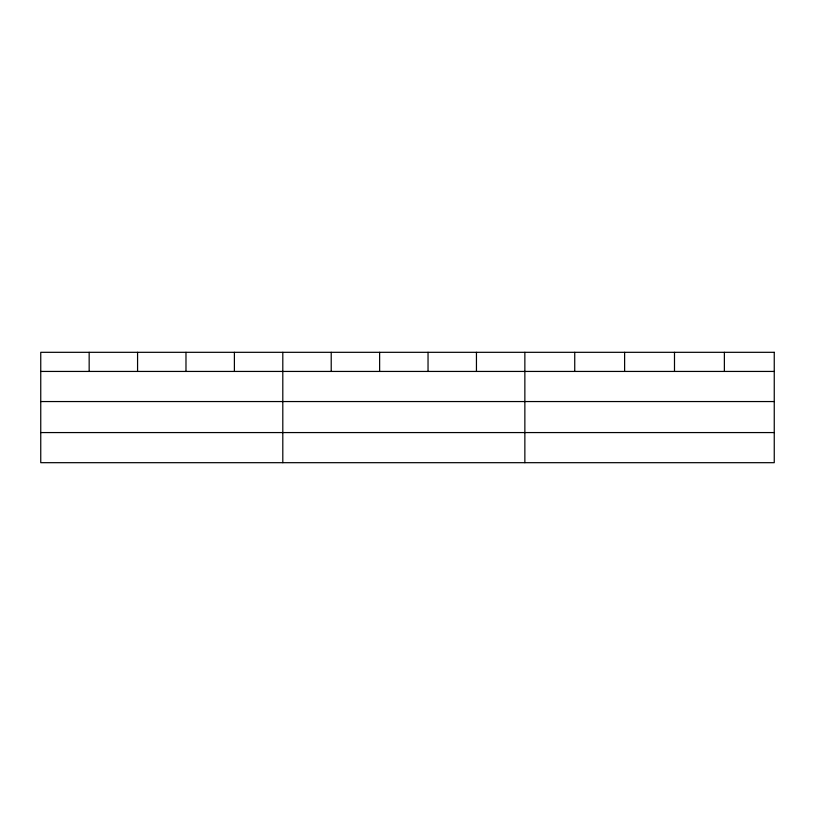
<?xml version="1.0" encoding="UTF-8"?>
<svg xmlns="http://www.w3.org/2000/svg" width="815" height="815" viewBox="0 0 815 815"><rect width="100%" height="100%" fill="white"/><g stroke="black" fill="none" stroke-linecap="round" stroke-linejoin="round"><path stroke-width="1.22" d="M40.75 371.436L774.25 371.436M40.75 401.551L774.25 401.551M40.75 432.571L774.25 432.571M724.372 352.314L724.372 371.436M674.494 352.314L674.494 371.436M624.616 352.314L624.616 371.436M574.738 352.314L574.738 371.436M524.86 352.314L524.86 462.686M476.449 352.314L476.449 371.436M428.038 352.314L428.038 371.436M379.627 352.314L379.627 371.436M331.216 352.314L331.216 371.436M282.805 352.314L282.805 462.686M234.394 352.314L234.394 371.436M185.983 352.314L185.983 371.436M137.572 352.314L137.572 371.436M89.161 352.314L89.161 371.436M774.25 352.314L40.75 352.314L40.75 462.686L774.25 462.686L774.25 352.314"/></g></svg>
